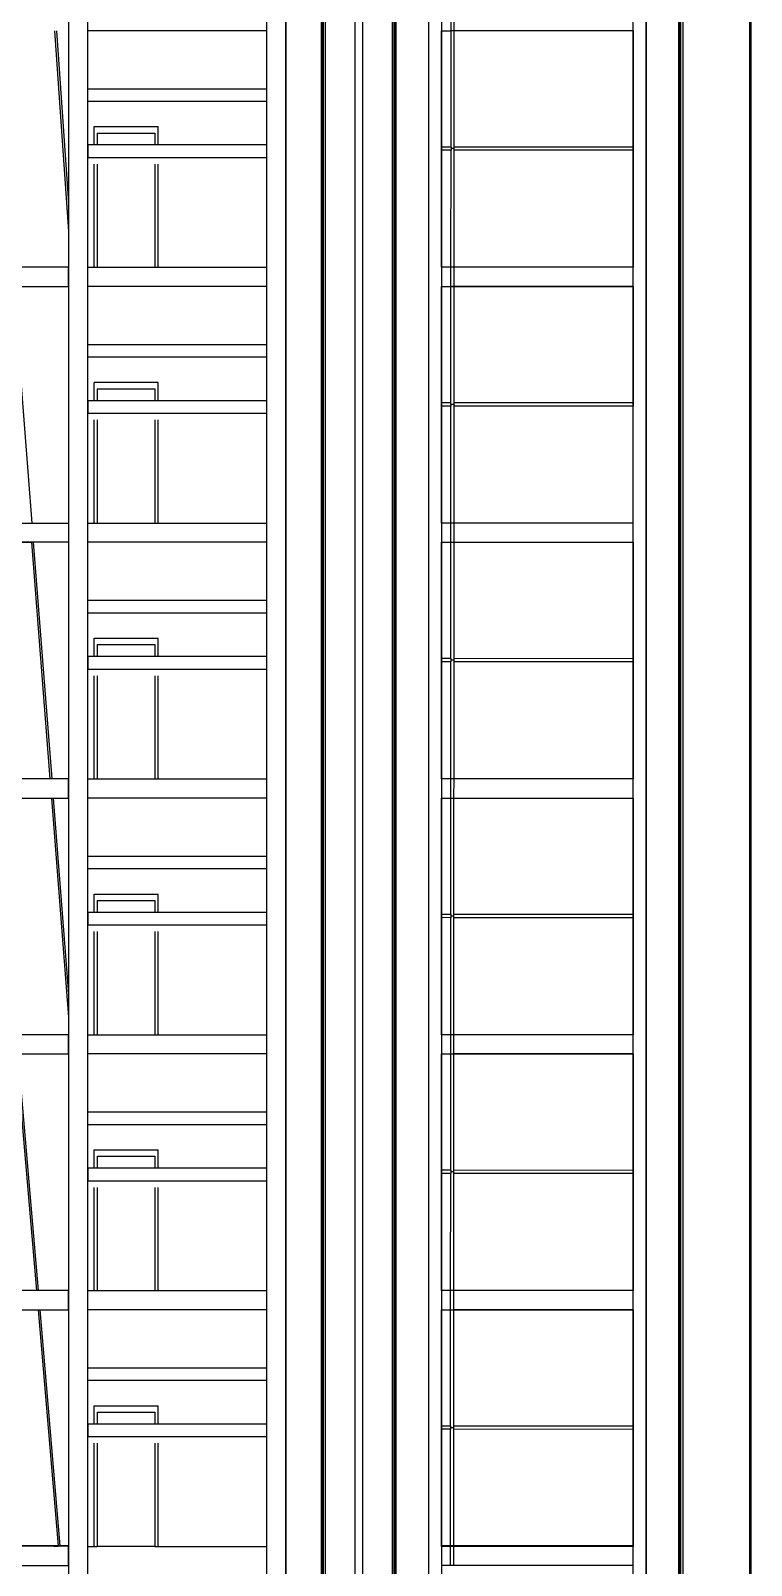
# Model space of a CAD drawing. Header units: millimetres. Extents: x 90964 to 877642, y 656808 to 1438307.
# Drawn here: x 822200 to 833474, y 1205730 to 1229727 of the extents above; entities that cross this region are included whole.
import ezdxf

# ---------------------------------------------------------------- set-up
doc = ezdxf.new("R2010")
doc.units = ezdxf.units.MM
doc.header["$LTSCALE"] = 300
doc.layers.add('ProfileEdges', color=7, linetype='Continuous')
doc.layers.add('SectionCutEdges', color=7, linetype='Continuous')

msp = doc.modelspace()

# ---------------------------------------------------------------- linework, layer by layer
at = {"color": 251}
for p, q in [((831827.1, 1179938.3), (831827.1, 1259469)), ((826192.2, 1189076), (826192.2, 1259226.5)), ((826192.2, 1189076), (826192.2, 1259226.5)), ((826192.2, 1189076), (826192.2, 1259226.5)), ((832369.6, 1182617.6), (832369.6, 1258374.2)), ((832399.6, 1258453.2), (832399.6, 1182661.5)), ((833443.6, 1258453.2), (833443.6, 1182636.3)), ((833473.6, 1182592.4), (833473.6, 1258374.2)), ((826780.6, 1189076), (826780.6, 1258131.7)), ((827884.6, 1189076), (827884.6, 1258131.7)), ((832338, 1181026.5), (832338, 1258215.2)), ((832342.3, 1181026.5), (832342.3, 1258215.2)), ((832345, 1181026.5), (832345, 1258215.2)), ((832349.3, 1181026.5), (832349.3, 1258215.2)), ((826748.6, 1189076), (826748.6, 1253791.5)), ((826753, 1189076), (826753, 1253791.5)), ((826760.3, 1189076), (826760.3, 1253791.5)), ((826810.6, 1189076), (826810.6, 1253791.5)), ((827854.6, 1253791.5), (827854.6, 1189076)), ((827905, 1189076), (827905, 1253791.5)), ((827909.3, 1189076), (827909.3, 1253791.5)), ((827916.3, 1189076), (827916.3, 1253791.5)), ((827269.2, 1253347.2), (827269.2, 1189076)), ((827396.2, 1189076), (827396.2, 1253347.2)), ((828776.1, 1229726.5), (828776.2, 1230026.5)), ((828826.1, 1229726.5), (828826.2, 1230026.5)), ((822569.9, 1229726.5), (822792.2, 1226588.1)), ((822601.6, 1229726.5), (822792.2, 1227036.4)), ((823168.5, 1229726.5), (823092.2, 1229726.5)), ((823192.2, 1229726.5), (823168.5, 1229726.5)), ((824192.2, 1229726.5), (823192.2, 1229726.5)), ((825892.2, 1229726.5), (824192.2, 1229726.5)), ((828775.5, 1227907.2), (828776.1, 1229726.5)), ((828825.5, 1227907.2), (828826.1, 1229726.5)), ((823092.2, 1228819.6), (825892.2, 1228819.6)), ((823092.2, 1228624.6), (825892.2, 1228624.6)), ((823192.2, 1227939.6), (823192.2, 1228226.5)), ((823192.2, 1228226.5), (824192.2, 1228226.5)), ((823242.2, 1228126.5), (823242.2, 1227939.6)), ((823242.2, 1228126.5), (824142.2, 1228126.5)), ((824142.2, 1228126.5), (824142.2, 1227939.6)), ((824192.2, 1227939.6), (824192.2, 1228226.5)), ((828775.5, 1227907.2), (828627.2, 1227907.3)), ((828775.5, 1227907.2), (828775.5, 1227882.2)), ((828825.5, 1227882.2), (828775.5, 1227882.2)), ((828775.5, 1227882.2), (828775.5, 1227857.2)), ((831627.1, 1227906.3), (828825.5, 1227907.2)), ((828825.5, 1227882.2), (828825.5, 1227907.2)), ((828825.5, 1227857.2), (828825.5, 1227882.2)), ((828775.5, 1227857.2), (828627.2, 1227857.3)), ((828774.9, 1226026.5), (828775.5, 1227857.2)), ((828824.9, 1226026.5), (828825.5, 1227857.2)), ((831627.1, 1227856.3), (828825.5, 1227857.2)), ((823192.2, 1226026.5), (823192.2, 1227639.6)), ((823242.2, 1227639.6), (823242.2, 1226026.5)), ((824142.2, 1227639.6), (824142.2, 1226026.5)), ((824192.2, 1226026.5), (824192.2, 1227639.6)), ((823092.2, 1226026.5), (823177.7, 1226026.5)), ((823177.7, 1226026.5), (823192.2, 1226026.5)), ((823192.2, 1226026.5), (823242.2, 1226026.5)), ((823242.2, 1226026.5), (824142.2, 1226026.5)), ((824142.2, 1226026.5), (824192.2, 1226026.5)), ((824192.2, 1226026.5), (825892.2, 1226026.5)), ((828774.8, 1225726.5), (828774.9, 1226026.5)), ((828824.8, 1225726.5), (828824.9, 1226026.5)), ((821929.3, 1225726.5), (822219, 1222026.5)), ((823178.5, 1225726.5), (823092.2, 1225726.5)), ((823192.2, 1225726.5), (823178.5, 1225726.5)), ((824192.2, 1225726.5), (823192.2, 1225726.5)), ((825892.2, 1225726.5), (824192.2, 1225726.5)), ((828774.3, 1223907.2), (828774.8, 1225726.5)), ((828824.3, 1223907.2), (828824.8, 1225726.5)), ((823092.2, 1224819.6), (825892.2, 1224819.6)), ((823092.2, 1224624.6), (825892.2, 1224624.6)), ((824192.2, 1224226.5), (823192.2, 1224226.5)), ((823192.2, 1223939.6), (823192.2, 1224226.5)), ((823242.2, 1224126.5), (823242.2, 1223939.6)), ((823242.2, 1224126.5), (824142.2, 1224126.5)), ((824142.2, 1224126.5), (824142.2, 1223939.6)), ((824192.2, 1223939.6), (824192.2, 1224226.5)), ((828774.3, 1223907.2), (828627.2, 1223907.3)), ((828774.2, 1223857.2), (828627.2, 1223857.3)), ((828773.6, 1222026.5), (828774.2, 1223857.2)), ((828774.2, 1223882.2), (828774.3, 1223907.2)), ((828824.2, 1223882.2), (828774.2, 1223882.2)), ((828774.2, 1223882.2), (828774.2, 1223857.2)), ((828823.6, 1222026.5), (828824.2, 1223857.2)), ((828824.2, 1223882.2), (828824.3, 1223907.2)), ((828824.2, 1223857.2), (828824.2, 1223882.2)), ((831627.1, 1223856.3), (828824.2, 1223857.2)), ((831627.1, 1223906.3), (828824.3, 1223907.2)), ((823192.2, 1222026.5), (823192.2, 1223639.6)), ((823242.2, 1223639.6), (823242.2, 1222026.5)), ((824142.2, 1223639.6), (824142.2, 1222026.5)), ((824192.2, 1222026.5), (824192.2, 1223639.6)), ((823092.2, 1222026.5), (823187.7, 1222026.5)), ((823187.7, 1222026.5), (823192.2, 1222026.5)), ((823192.2, 1222026.5), (823242.2, 1222026.5)), ((823242.2, 1222026.5), (824142.2, 1222026.5)), ((824142.2, 1222026.5), (824192.2, 1222026.5)), ((824192.2, 1222026.5), (825892.2, 1222026.5)), ((828773.5, 1221726.5), (828773.6, 1222026.5)), ((828823.5, 1221726.5), (828823.6, 1222026.5)), ((822211.2, 1221726.5), (822500.9, 1218026.5)), ((822240.7, 1221726.5), (822530.5, 1218026.5)), ((823188.4, 1221726.5), (823092.2, 1221726.5)), ((823192.2, 1221726.5), (823188.4, 1221726.5)), ((824192.2, 1221726.5), (823192.2, 1221726.5)), ((825892.2, 1221726.5), (824192.2, 1221726.5)), ((828773, 1219907.2), (828773.5, 1221726.5)), ((828823, 1219907.2), (828823.5, 1221726.5)), ((823092.2, 1220819.6), (825892.2, 1220819.6)), ((823092.2, 1220624.6), (825892.2, 1220624.6)), ((823192.2, 1219939.6), (823192.2, 1220226.5)), ((823192.2, 1220226.5), (824192.2, 1220226.5)), ((824192.2, 1219939.6), (824192.2, 1220226.5)), ((823242.2, 1220126.5), (823242.2, 1219939.6)), ((823242.2, 1220126.5), (824142.2, 1220126.5)), ((824142.2, 1220126.5), (824142.2, 1219939.6)), ((828773, 1219907.2), (828627.2, 1219907.3)), ((828772.9, 1219857.2), (828627.2, 1219857.3)), ((828772.3, 1218026.5), (828772.9, 1219857.2)), ((828773, 1219907.2), (828772.9, 1219882.2)), ((828822.9, 1219882.2), (828772.9, 1219882.2)), ((828772.9, 1219882.2), (828772.9, 1219857.2)), ((828822.3, 1218026.5), (828822.9, 1219857.2)), ((828822.9, 1219882.2), (828823, 1219907.2)), ((828822.9, 1219857.2), (828822.9, 1219882.2)), ((831627.1, 1219856.3), (828822.9, 1219857.2)), ((831627.1, 1219906.3), (828823, 1219907.2)), ((823192.2, 1218026.5), (823192.2, 1219639.6)), ((823242.2, 1219639.6), (823242.2, 1218026.5)), ((824142.2, 1219639.6), (824142.2, 1218026.5)), ((824192.2, 1218026.5), (824192.2, 1219639.6)), ((823092.2, 1218026.5), (823192.2, 1218026.5)), ((823192.2, 1218026.5), (823242.2, 1218026.5)), ((823242.2, 1218026.5), (824142.2, 1218026.5)), ((824142.2, 1218026.5), (824192.2, 1218026.5)), ((824192.2, 1218026.5), (825892.2, 1218026.5)), ((828772.2, 1217726.5), (828772.3, 1218026.5)), ((828822.2, 1217726.5), (828822.3, 1218026.5)), ((822523.8, 1217726.5), (822792.2, 1214299.4)), ((822552.2, 1217726.5), (822792.2, 1214662.5)), ((823192.2, 1217726.5), (823092.2, 1217726.5)), ((825892.2, 1217726.5), (823192.2, 1217726.5)), ((828771.7, 1215907.2), (828772.2, 1217726.5)), ((828821.7, 1215907.2), (828822.2, 1217726.5)), ((823092.2, 1216819.6), (825892.2, 1216819.6)), ((823092.2, 1216624.6), (825892.2, 1216624.6)), ((823192.2, 1216226.5), (824192.2, 1216226.5)), ((823192.2, 1215939.6), (823192.2, 1216226.5)), ((823242.2, 1216126.5), (823242.2, 1215939.6)), ((823242.2, 1216126.5), (824142.2, 1216126.5)), ((824142.2, 1216126.5), (824142.2, 1215939.6)), ((824192.2, 1215939.6), (824192.2, 1216226.5)), ((828771.7, 1215907.2), (828627.2, 1215907.3)), ((828771.7, 1215907.2), (828771.6, 1215882.2)), ((828821.6, 1215882.2), (828821.7, 1215907.2)), ((831627.1, 1215906.3), (828821.7, 1215907.2)), ((828771.6, 1215857.2), (828627.2, 1215857.3)), ((828771, 1214026.5), (828771.6, 1215857.2)), ((828821.6, 1215882.2), (828771.6, 1215882.2)), ((828771.6, 1215882.2), (828771.6, 1215857.2)), ((828821, 1214026.5), (828821.6, 1215857.2)), ((828821.6, 1215857.2), (828821.6, 1215882.2)), ((831627.1, 1215856.3), (828821.6, 1215857.2)), ((823192.2, 1214026.5), (823192.2, 1215639.6)), ((823242.2, 1215639.6), (823242.2, 1214026.5)), ((824142.2, 1215639.6), (824142.2, 1214026.5)), ((824192.2, 1214026.5), (824192.2, 1215639.6)), ((823092.2, 1214026.5), (823192.2, 1214026.5)), ((823192.2, 1214026.5), (823242.2, 1214026.5)), ((823242.2, 1214026.5), (824142.2, 1214026.5)), ((824142.2, 1214026.5), (824192.2, 1214026.5)), ((824192.2, 1214026.5), (825892.2, 1214026.5)), ((828770.9, 1213726.5), (828771, 1214026.5)), ((828820.9, 1213726.5), (828821, 1214026.5)), ((821972.4, 1213726.5), (822289.8, 1210026.5)), ((821999.7, 1213726.5), (822317.1, 1210026.5)), ((823192.2, 1213726.5), (823092.2, 1213726.5)), ((825892.2, 1213726.5), (823192.2, 1213726.5)), ((828770.4, 1211907.2), (828770.9, 1213726.5)), ((828820.4, 1211907.2), (828820.9, 1213726.5)), ((823092.2, 1212819.6), (825892.2, 1212819.6)), ((823092.2, 1212624.6), (825892.2, 1212624.6)), ((823192.2, 1212226.5), (824192.2, 1212226.5)), ((823192.2, 1211939.6), (823192.2, 1212226.5)), ((823242.2, 1212126.5), (823242.2, 1211939.6)), ((823242.2, 1212126.5), (824142.2, 1212126.5)), ((824142.2, 1212126.5), (824142.2, 1211939.6)), ((824192.2, 1211939.6), (824192.2, 1212226.5)), ((828770.4, 1211907.2), (828627.2, 1211907.3)), ((828770.3, 1211857.2), (828627.2, 1211857.3)), ((828769.7, 1210026.5), (828770.3, 1211857.2)), ((828770.4, 1211907.2), (828770.3, 1211882.2)), ((828820.3, 1211882.2), (828770.3, 1211882.2)), ((828770.3, 1211882.2), (828770.3, 1211857.2)), ((828819.7, 1210026.5), (828820.3, 1211857.2)), ((828820.3, 1211882.2), (828820.4, 1211907.2)), ((828820.3, 1211857.2), (828820.3, 1211882.2)), ((831627.1, 1211856.3), (828820.3, 1211857.2)), ((831627.1, 1211906.3), (828820.4, 1211907.2)), ((823192.2, 1210026.5), (823192.2, 1211639.6)), ((823242.2, 1211639.6), (823242.2, 1210026.5)), ((824142.2, 1211639.6), (824142.2, 1210026.5)), ((824192.2, 1210026.5), (824192.2, 1211639.6)), ((823092.2, 1210026.5), (823192.2, 1210026.5)), ((823192.2, 1210026.5), (823242.2, 1210026.5)), ((823242.2, 1210026.5), (824142.2, 1210026.5)), ((824142.2, 1210026.5), (824192.2, 1210026.5)), ((824192.2, 1210026.5), (825892.2, 1210026.5)), ((828769.7, 1209726.5), (828769.7, 1210026.5)), ((828819.7, 1209726.5), (828819.7, 1210026.5)), ((822315.1, 1209726.5), (822631.9, 1206033.5)), ((822341.2, 1209726.5), (822658, 1206034.2)), ((823192.2, 1209726.5), (823092.2, 1209726.5)), ((825892.2, 1209726.5), (823192.2, 1209726.5)), ((828769.1, 1207907.2), (828769.7, 1209726.5)), ((828819.1, 1207907.2), (828819.7, 1209726.5)), ((823092.2, 1208819.6), (825892.2, 1208819.6)), ((823092.2, 1208624.6), (825892.2, 1208624.6)), ((823192.2, 1208226.5), (824192.2, 1208226.5)), ((823192.2, 1207939.6), (823192.2, 1208226.5)), ((824192.2, 1207939.6), (824192.2, 1208226.5)), ((823242.2, 1208126.5), (823242.2, 1207939.6)), ((823242.2, 1208126.5), (824142.2, 1208126.5)), ((824142.2, 1208126.5), (824142.2, 1207939.6)), ((828769.1, 1207907.2), (828627.2, 1207907.3)), ((828769, 1207857.2), (828627.2, 1207857.3)), ((828768.5, 1206026.5), (828769, 1207857.2)), ((828769.1, 1207882.2), (828769, 1207857.2)), ((828769.1, 1207907.2), (828769.1, 1207882.2)), ((828819.1, 1207882.2), (828769.1, 1207882.2)), ((828818.5, 1206026.5), (828819, 1207857.2)), ((828819, 1207857.2), (828819.1, 1207882.2)), ((831627.1, 1207856.3), (828819, 1207857.2)), ((831627.1, 1207906.3), (828819.1, 1207907.2)), ((828819.1, 1207882.2), (828819.1, 1207907.2)), ((823192.2, 1206026.5), (823192.2, 1207639.6)), ((823242.2, 1207639.6), (823242.2, 1206026.5)), ((824142.2, 1207639.6), (824142.2, 1206026.5)), ((824192.2, 1206026.5), (824192.2, 1207639.6)), ((821928.4, 1206033.5), (822631.9, 1206033.5)), ((822631.9, 1206033.5), (822559.3, 1206026.5)), ((822565.6, 1206026.5), (822632.4, 1206032.1)), ((822632.3, 1206033.5), (822631.9, 1206033.5)), ((822632.4, 1206032.1), (822632.3, 1206033.5)), ((822632.4, 1206032.1), (822658, 1206034.2)), ((822658, 1206034.2), (822658.6, 1206034.3)), ((822658.6, 1206034.3), (822734.8, 1206034.3)), ((822734.8, 1206034.3), (822792.2, 1206034.3)), ((823092.2, 1206026.5), (823192.2, 1206026.5)), ((823192.2, 1206026.5), (823242.2, 1206026.5)), ((824142.2, 1206026.5), (823242.2, 1206026.5)), ((824142.2, 1206026.5), (824192.2, 1206026.5)), ((824192.2, 1206026.5), (825892.2, 1206026.5)), ((828768.4, 1205726.5), (828768.5, 1206026.5)), ((828818.4, 1205726.5), (828818.5, 1206026.5))]:
    msp.add_line(p, q, dxfattribs=at)
at = {"layer": 'ProfileEdges'}
for points in [[(825892.2, 1265726.5), (826192.2, 1265726.5), (826192.2, 1181026.5), (825892.2, 1181026.5)], [(822792.2, 1181026.5), (823092.2, 1181026.5), (823092.2, 1261726.5), (822792.2, 1261726.5)], [(828427.2, 1259226.5), (828627.2, 1259226.5), (828627.2, 1181026.5), (828427.2, 1181026.5)], [(831627.1, 1259226.5), (831827.1, 1259226.5), (831827.1, 1181026.5), (831627.1, 1181026.5)], [(825892.2, 1227939.6), (823092.2, 1227939.6), (823092.2, 1227744.6), (825892.2, 1227744.6)], [(822792.2, 1226026.5), (802275.5, 1226026.5), (802275.5, 1225726.5), (822792.2, 1225726.5)], [(831627.1, 1226026.5), (828627.2, 1226026.5), (828627.2, 1225726.5), (831627.1, 1225726.5)], [(825892.2, 1223939.6), (823092.2, 1223939.6), (823092.2, 1223744.6), (825892.2, 1223744.6)], [(801762, 1222026.5), (822792.2, 1222026.5), (822792.2, 1221726.5), (801762, 1221726.5)], [(831627.1, 1222026.5), (828627.2, 1222026.5), (828627.2, 1221726.5), (831627.1, 1221726.5)], [(825892.2, 1219939.6), (823092.2, 1219939.6), (823092.2, 1219744.6), (825892.2, 1219744.6)], [(801220.1, 1217726.5), (822792.2, 1217726.5), (822792.2, 1218026.5), (801220.1, 1218026.5)], [(831627.1, 1218026.5), (828627.2, 1218026.5), (828627.2, 1217726.5), (831627.1, 1217726.5)], [(825892.2, 1215939.6), (823092.2, 1215939.6), (823092.2, 1215744.6), (825892.2, 1215744.6)], [(822792.2, 1214026.5), (800782.8, 1214026.5), (800782.8, 1213726.5), (822792.2, 1213726.5)], [(831627.1, 1214026.5), (828627.2, 1214026.5), (828627.2, 1213726.5), (831627.1, 1213726.5)], [(825892.2, 1211939.6), (823092.2, 1211939.6), (823092.2, 1211744.6), (825892.2, 1211744.6)], [(800280.2, 1209726.5), (822792.2, 1209726.5), (822792.2, 1210026.5), (800280.2, 1210026.5)], [(831627.1, 1210026.5), (828627.2, 1210026.5), (828627.2, 1209726.5), (831627.1, 1209726.5)], [(825892.2, 1207939.6), (823092.2, 1207939.6), (823092.2, 1207744.6), (825892.2, 1207744.6)], [(822792.2, 1206034.3), (799824.4, 1206034.3), (799824.4, 1205726.5), (822792.2, 1205726.5)], [(831627.1, 1206034.3), (828627.2, 1206034.3), (828627.2, 1205734.3), (831627.1, 1205734.3)]]:
    msp.add_lwpolyline(points, close=True, dxfattribs=at)
at = {"layer": 'SectionCutEdges', "color": 251}
for p, q in [((826192.2, 1189076), (826192.2, 1259226.5)), ((828427.2, 1189076), (828427.2, 1259226.5)), ((831827.1, 1254026.5), (831827.1, 1181026.5)), ((828627.2, 1230026.5), (828627.2, 1229726.5)), ((831627.1, 1229726.5), (831627.1, 1230026.5)), ((828627.2, 1229726.5), (828776.1, 1229726.5)), ((828627.2, 1227907.3), (828627.2, 1229726.5)), ((828826.1, 1229726.5), (828776.1, 1229726.5)), ((831627.1, 1229726.5), (828826.1, 1229726.5)), ((831627.1, 1229726.5), (831627.1, 1227906.3)), ((828627.2, 1227857.3), (828627.2, 1227907.3)), ((831627.1, 1227906.3), (831627.1, 1227856.3)), ((828627.2, 1226026.5), (828627.2, 1227857.3)), ((831627.1, 1227856.3), (831627.1, 1226026.5)), ((828774.9, 1226026.5), (828627.2, 1226026.5)), ((828627.2, 1226026.5), (828627.2, 1225726.5)), ((828824.9, 1226026.5), (828774.9, 1226026.5)), ((831627.1, 1226026.5), (828824.9, 1226026.5)), ((831627.1, 1225726.5), (831627.1, 1226026.5)), ((828627.2, 1225726.5), (828774.8, 1225726.5)), ((828627.2, 1223907.3), (828627.2, 1225726.5)), ((828824.8, 1225726.5), (828774.8, 1225726.5)), ((831627.1, 1225726.5), (828824.8, 1225726.5)), ((831627.1, 1225726.5), (831627.1, 1223906.3)), ((828627.2, 1223857.3), (828627.2, 1223907.3)), ((828627.2, 1222026.5), (828627.2, 1223857.3)), ((831627.1, 1223906.3), (831627.1, 1223856.3)), ((831627.1, 1222026.5), (831627.1, 1223856.3)), ((828773.6, 1222026.5), (828627.2, 1222026.5)), ((828627.2, 1222026.5), (828627.2, 1221726.5)), ((828823.6, 1222026.5), (828773.6, 1222026.5)), ((831627.1, 1222026.5), (828823.6, 1222026.5)), ((831627.1, 1221726.5), (831627.1, 1222026.5)), ((821405.3, 1221726.5), (822211.2, 1221726.5)), ((828627.2, 1221726.5), (828773.5, 1221726.5)), ((828627.2, 1219907.3), (828627.2, 1221726.5)), ((828773.5, 1221726.5), (828823.5, 1221726.5)), ((828823.5, 1221726.5), (831627.1, 1221726.5)), ((831627.1, 1221726.5), (831627.1, 1219906.3)), ((828627.2, 1219857.3), (828627.2, 1219907.3)), ((828627.2, 1218026.5), (828627.2, 1219857.3)), ((831627.1, 1219906.3), (831627.1, 1219856.3)), ((831627.1, 1219856.3), (831627.1, 1218026.5)), ((828772.3, 1218026.5), (828627.2, 1218026.5)), ((828627.2, 1218026.5), (828627.2, 1217726.5)), ((828822.3, 1218026.5), (828772.3, 1218026.5)), ((831627.1, 1218026.5), (828822.3, 1218026.5)), ((831627.1, 1217726.5), (831627.1, 1218026.5)), ((828627.2, 1217726.5), (828772.2, 1217726.5)), ((828627.2, 1215907.3), (828627.2, 1217726.5)), ((828772.2, 1217726.5), (828822.2, 1217726.5)), ((828822.2, 1217726.5), (831627.1, 1217726.5)), ((831627.1, 1217726.5), (831627.1, 1215906.3)), ((828627.2, 1215857.3), (828627.2, 1215907.3)), ((831627.1, 1215906.3), (831627.1, 1215856.3)), ((828627.2, 1214026.5), (828627.2, 1215857.3)), ((831627.1, 1215856.3), (831627.1, 1214026.5)), ((828771, 1214026.5), (828627.2, 1214026.5)), ((828627.2, 1214026.5), (828627.2, 1213726.5)), ((828821, 1214026.5), (828771, 1214026.5)), ((831627.1, 1214026.5), (828821, 1214026.5)), ((831627.1, 1213726.5), (831627.1, 1214026.5)), ((828627.2, 1213726.5), (828770.9, 1213726.5)), ((828627.2, 1211907.3), (828627.2, 1213726.5)), ((828770.9, 1213726.5), (828820.9, 1213726.5)), ((831627.1, 1213726.5), (828820.9, 1213726.5)), ((831627.1, 1213726.5), (831627.1, 1211906.3)), ((828627.2, 1211857.3), (828627.2, 1211907.3)), ((828627.2, 1210026.5), (828627.2, 1211857.3)), ((831627.1, 1211906.3), (831627.1, 1211856.3)), ((831627.1, 1211856.3), (831627.1, 1210026.5)), ((828769.7, 1210026.5), (828627.2, 1210026.5)), ((828627.2, 1210026.5), (828627.2, 1209726.5)), ((828819.7, 1210026.5), (828769.7, 1210026.5)), ((831627.1, 1210026.5), (828819.7, 1210026.5)), ((831627.1, 1209726.5), (831627.1, 1210026.5)), ((828627.2, 1209726.5), (828769.7, 1209726.5)), ((828627.2, 1207907.3), (828627.2, 1209726.5)), ((828769.7, 1209726.5), (828819.7, 1209726.5)), ((831627.1, 1209726.5), (828819.7, 1209726.5)), ((831627.1, 1209726.5), (831627.1, 1207906.3)), ((828627.2, 1207857.3), (828627.2, 1207907.3)), ((828627.2, 1206026.5), (828627.2, 1207857.3)), ((831627.1, 1207906.3), (831627.1, 1207856.3)), ((831627.1, 1207856.3), (831627.1, 1206026.5)), ((828768.5, 1206026.5), (828627.2, 1206026.5)), ((828627.2, 1206026.5), (828627.2, 1205726.5)), ((828818.5, 1206026.5), (828768.5, 1206026.5)), ((831627.1, 1206026.5), (828818.5, 1206026.5)), ((831627.1, 1205726.5), (831627.1, 1206026.5))]:
    msp.add_line(p, q, dxfattribs=at)

doc.saveas('drawing.dxf')
